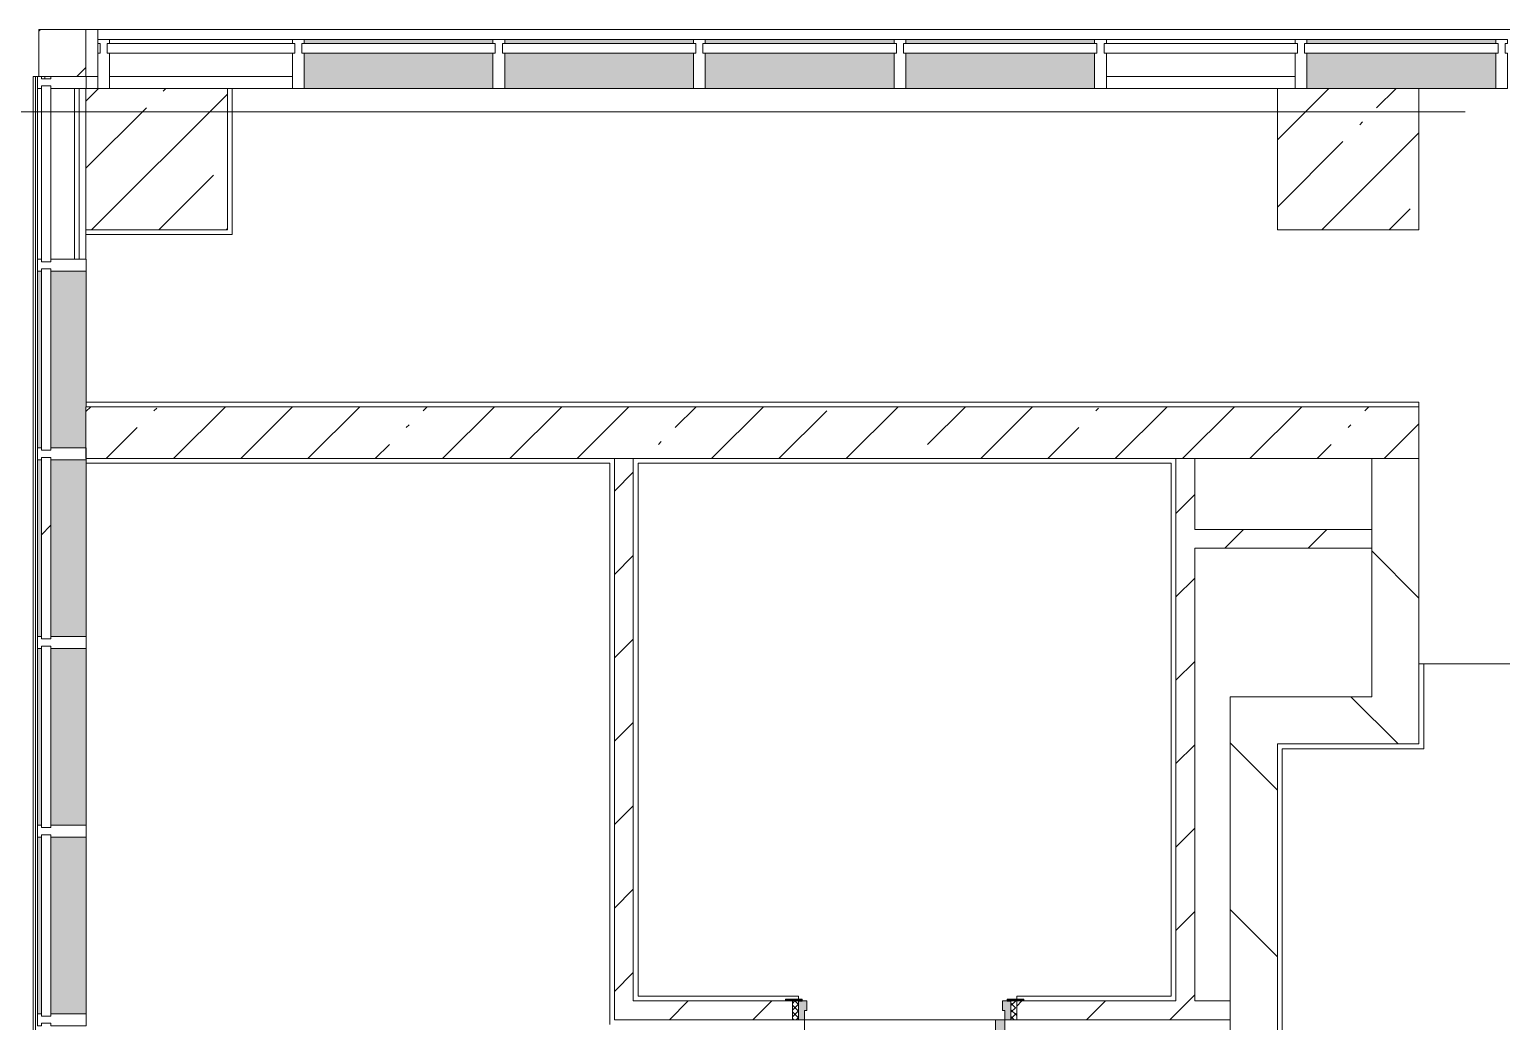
# Model space of a CAD drawing. Header units: millimetres. Extents: x 1322 to 199238, y -8553 to 29000.
# Drawn here: x 76048 to 82288, y 23143 to 27350 of the extents above; entities that cross this region are included whole.
import ezdxf

# ---------------------------------------------------------------- set-up
doc = ezdxf.new("R2010")
doc.units = ezdxf.units.MM
doc.linetypes.add('200_ШТРИХ__ш1_п0_6_', pattern=[160, 100, -60])
doc.linetypes.add('Осевая', pattern=[3175, 635, -476.25, 1587.5, -476.25])
for name, color, linetype, lineweight in [('A-DETL-MBND-1', 7, '200_ШТРИХ__ш1_п0_6_', 9), ('A-GLAZ-CURT-2', 7, 'Continuous', 5), ('A-GLAZ-CWMG-2', 7, 'Continuous', 5), ('A-WALL', 7, 'Continuous', 9), ('A-WALL-4', 7, 'Continuous', 5), ('I-WALL-3', 7, 'Continuous', 5), ('S-COLS-1', 7, 'Continuous', 5), ('Оси', 7, 'Continuous', 9), ('Оси-2', 7, 'Осевая', 9)]:
    doc.layers.add(name, color=color, linetype=linetype, lineweight=lineweight)
for name, color, linetype, lineweight, true_color in [('A-DOOR-5', 7, 'Continuous', 5, 0xe2e2e2), ('A-DOOR-6', 7, 'Continuous', 5, 0xaaaaaa), ('A-DOOR-FRAM-3', 7, 'Continuous', 5, 0xe2e2e2), ('A-DOOR-FRAM-4', 7, 'Continuous', 5, 0xaaaaaa), ('A-FLOR-2', 7, 'Continuous', 5, 0xaaaaaa), ('A-GLAZ-CWMG-3', 7, 'Continuous', 5, 0x383e42)]:
    doc.layers.add(name, color=color, linetype=linetype, lineweight=lineweight, true_color=true_color)
pattern_1 = [(45, (72227.77, 0), (-176.7767, 176.7767), [])]
pattern_2 = [(135, (72227.77, 0), (-353.553, -353.553), [])]

# ---------------------------------------------------------------- blocks, each defined once
blk = doc.blocks.new('Системная панель - Стекло - 40мм-23999081-1_10_3_птичка')
at = {"layer": 'A-GLAZ-CURT-2'}
for p, q in [((372.5, 40), (-372.5, 40)), ((-372.5, 40), (-372.5, 0)), ((-372.5, 0), (372.5, 0)), ((372.5, 0), (372.5, 40))]:
    blk.add_line(p, q, dxfattribs=at)
blk = doc.blocks.new('Системная панель - Стекло - 40мм-23998914-1_10_3_птичка')
at = {"layer": 'A-GLAZ-CURT-2'}
for p, q in [((385, 40), (-385, 40)), ((-385, 40), (-385, 0)), ((-385, 0), (385, 0)), ((385, 0), (385, 40))]:
    blk.add_line(p, q, dxfattribs=at)
blk = doc.blocks.new('Прямоугольный импост - Импост структурный с накладкой - 160мм-22858573-1_10_3_птичка')
at = {"layer": 'A-GLAZ-CWMG-2'}
for p, q in [((3854.1, 26375.1), (3854.1, 27100.1)), ((4011.1, 26375.1), (4011.1, 27100.1))]:
    blk.add_line(p, q, dxfattribs=at)
blk = doc.blocks.new('Прямоугольный импост - Импост структурный с накладкой - 190мм-23186010-1_10_3_птичка')
at = {"layer": 'A-GLAZ-CWMG-3'}
for points in [[(3861.1, 23175.1), (3871.1, 23175.1), (3871.1, 23925.1), (3854.1, 23925.1), (3854.1, 23175.1)], [(4031.1, 23175.1), (4061.1, 23175.1), (4060, 23925.1), (3911.1, 23925.1), (3911.1, 23175.1), (4006.1, 23175.1)]]:
    blk.add_hatch(color=256, dxfattribs=at).paths.add_polyline_path(points)
at = {"layer": 'A-GLAZ-CWMG-2'}
for p, q in [((3854.1, 23175.1), (3854.1, 23925.1)), ((4061.1, 23175.1), (4061.1, 23925.1))]:
    blk.add_line(p, q, dxfattribs=at)
blk = doc.blocks.new('Прямоугольный импост - Импост структурный с накладкой - 190мм-22862231-1_10_3_птичка')
at = {"layer": 'A-GLAZ-CWMG-2'}
for p, q in [((0, 17), (-50, 17)), ((-50, 17), (-50, 0)), ((-50, 0), (-40, 0)), ((-40, 0), (-40, -40)), ((-10, -40), (-10, 0)), ((-10, 0), (-0.1, 0)), ((0, 11.1), (0, 17)), ((-40, -40), (-50, -40)), ((-50, -40), (-50, -190)), ((-0.1, -40), (-10, -40)), ((-50, -190), (0, -190))]:
    blk.add_line(p, q, dxfattribs=at)
blk = doc.blocks.new('Прямоугольный импост - Импост структурный с накладкой - 190мм-22862219-1_10_3_птичка')
at = {"layer": 'A-GLAZ-CWMG-2'}
for p, q in [((-25, 0), (-25, 17)), ((-25, 17), (25, 17)), ((-15, 0), (-25, 0)), ((-15, -40), (-15, 0)), ((25, 0), (15, 0)), ((15, 0), (15, -40)), ((25, 17), (25, 0)), ((-25, -190), (-25, -40)), ((-25, -40), (-15, -40)), ((15, -40), (25, -40)), ((25, -40), (25, -190)), ((25, -190), (-25, -190))]:
    blk.add_line(p, q, dxfattribs=at)
blk = doc.blocks.new('Системная панель - Стекло - 40мм-V145-1_10_3_птичка')
at = {"layer": 'A-GLAZ-CURT-2'}
h = blk.add_hatch(dxfattribs=at)
h.set_pattern_fill('FP_79', color=256, style=0, pattern_type=2)
h.set_pattern_definition([(135, (23850.1, -4371.1), (-1414.21, -1414.21), [1000, -3000]), (135, (24350.1, -5371.1), (-1414.21, -1414.21), [3000, -1000]), (135, (24850.1, -3371.1), (-1414.21, -1414.21), [1000, -3000])])
h.paths.add_polyline_path([(385, 38.9), (385, 40), (-385, 38.9), (-385, 0), (385, 0), (385, 15)])
for p, q in [((385, 40), (-385, 40)), ((-385, 40), (-385, 0)), ((-385, 0), (385, 0)), ((385, 0), (385, 40))]:
    blk.add_line(p, q, dxfattribs=at)
blk = doc.blocks.new('Системная панель - Стекло - 40мм-22856066-1_10_3_птичка')
at = {"layer": 'A-GLAZ-CURT-2'}
for p, q in [((397.5, 0), (-397.5, 0)), ((-397.5, 0), (-397.5, -40)), ((397.5, -40), (397.5, 0)), ((-397.5, -40), (397.5, -40))]:
    blk.add_line(p, q, dxfattribs=at)
blk = doc.blocks.new('Системная панель - Стекло - 40мм-22856067-1_10_3_птичка')
at = {"layer": 'A-GLAZ-CURT-2'}
h = blk.add_hatch(dxfattribs=at)
h.set_pattern_fill('FP_80', color=256, style=0, pattern_type=2)
h.set_pattern_definition([(45, (-9285, -26790), (-1414.21, 1414.21), [1000, -3000]), (45, (-10285, -27290), (-1414.21, 1414.21), [3000, -1000]), (45, (-8285, -27790), (-1414.21, 1414.21), [1000, -3000])])
h.paths.add_polyline_path([(400, -40), (410, -40), (410, 0), (-410, 0), (-410, -40), (-400, -40)])
for p, q in [((410, 0), (-410, 0)), ((-410, 0), (-410, -40)), ((-410, -40), (410, -40)), ((410, -40), (410, 0))]:
    blk.add_line(p, q, dxfattribs=at)
blk = doc.blocks.new('Прямоугольный импост - Импост структурный с накладкой - 160мм-22794257-1_10_3_птичка')
at = {"layer": 'A-GLAZ-CWMG-2'}
for p, q in [((4935, 27307), (4160, 27307)), ((4935, 27150), (4160, 27150))]:
    blk.add_line(p, q, dxfattribs=at)
blk = doc.blocks.new('Прямоугольный импост - Импост структурный с накладкой - 160мм-20149069-1_10_3_птичка')
at = {"layer": 'A-GLAZ-CWMG-2'}
for p, q in [((9185, 27307), (8385, 27307)), ((9185, 27150), (8385, 27150))]:
    blk.add_line(p, q, dxfattribs=at)
blk = doc.blocks.new('Прямоугольный импост - Импост структурный с накладкой - 190мм-20153675-1_10_3_птичка')
at = {"layer": 'A-GLAZ-CWMG-2'}
for p, q in [((-50, 190), (-50, 40)), ((0, 40), (0, 190)), ((-50, 40), (-40, 40)), ((-40, 0), (-50, 0)), ((-50, 0), (-50, -17)), ((-40, 40), (-40, 0)), ((-10, 0), (-10, 40)), ((-10, 40), (0, 40)), ((0, 0), (-10, 0)), ((0, -17), (0, 0)), ((-50, -17), (0, -17))]:
    blk.add_line(p, q, dxfattribs=at)
blk = doc.blocks.new('Прямоугольный импост - Импост структурный с накладкой - 190мм-20153693-1_10_3_птичка')
at = {"layer": 'A-GLAZ-CWMG-2'}
for p, q in [((-25, 40), (-25, 190)), ((-25, 190), (25, 190)), ((25, 190), (25, 40)), ((-15, 40), (-25, 40)), ((-25, -17), (-25, 0)), ((-25, 0), (-15, 0)), ((-15, 0), (-15, 40)), ((15, 40), (15, 0)), ((25, 40), (15, 40)), ((15, 0), (25, 0)), ((25, 0), (25, -17)), ((25, -17), (-25, -17))]:
    blk.add_line(p, q, dxfattribs=at)
blk = doc.blocks.new('Системная панель - Стекло - 40мм-V170-1_10_3_птичка')
at = {"layer": 'A-GLAZ-CURT-2'}
h = blk.add_hatch(dxfattribs=at)
h.set_pattern_fill('FP_102', color=256, style=0, pattern_type=2)
h.set_pattern_definition([(135, (24650.1, -4371.1), (-1414.21, -1414.21), [1000, -3000]), (135, (25150.1, -5371.1), (-1414.21, -1414.21), [3000, -1000]), (135, (25650.1, -3371.1), (-1414.21, -1414.21), [1000, -3000])])
h.paths.add_polyline_path([(385, 15), (385, 40), (-385, 38.9), (-385, 0), (385, 0)])
for p, q in [((385, 40), (-385, 40)), ((-385, 40), (-385, 0)), ((-385, 0), (385, 0)), ((385, 0), (385, 40))]:
    blk.add_line(p, q, dxfattribs=at)
blk = doc.blocks.new('Прямоугольный импост - Импост структурный с накладкой - 190мм-V171-1_10_3_птичка')
at = {"layer": 'A-GLAZ-CWMG-2'}
for p, q in [((-25, 0), (-25, 17)), ((-25, 17), (25, 17)), ((-15, 0), (-25, 0)), ((-15, -40), (-15, 0)), ((25, 0), (15, 0)), ((15, 0), (15, -40)), ((25, 17), (25, 0)), ((-25, -190), (-25, -40)), ((-25, -40), (-15, -40)), ((15, -40), (25, -40)), ((25, -40), (25, -190)), ((25, -190), (-25, -190))]:
    blk.add_line(p, q, dxfattribs=at)
blk = doc.blocks.new('Системная панель - Стекло - 40мм-V172-1_10_3_птичка')
at = {"layer": 'A-GLAZ-CURT-2'}
for p, q in [((410, 0), (-410, 0)), ((-410, 0), (-410, -40)), ((-410, -40), (410, -40)), ((410, -40), (410, 0))]:
    blk.add_line(p, q, dxfattribs=at)
blk = doc.blocks.new('Прямоугольный импост - Импост структурный с накладкой - 190мм-23186023-1_10_3_птичка')
at = {"layer": 'A-GLAZ-CWMG-3'}
for points in [[(10005, 27290), (10035, 27290), (10035, 27307), (9235, 27307), (9235, 27290)], [(9710, 27100), (10035, 27100), (10035, 27250), (9235, 27250), (9235, 27100)]]:
    blk.add_hatch(color=256, dxfattribs=at).paths.add_polyline_path(points)
at = {"layer": 'A-GLAZ-CWMG-2'}
for p, q in [((10035, 27307), (9235, 27307)), ((10035, 27100), (9710, 27100))]:
    blk.add_line(p, q, dxfattribs=at)
blk = doc.blocks.new('Прямоугольный импост - Импост структурный с накладкой - 190мм-V173-1_10_3_птичка')
at = {"layer": 'A-GLAZ-CWMG-2'}
for p, q in [((-25, 40), (-25, 190)), ((25, 190), (25, 40)), ((-15, 40), (-25, 40)), ((-25, -17), (-25, 0)), ((-25, 0), (-15, 0)), ((-15, 0), (-15, 40)), ((15, 40), (15, 0)), ((25, 40), (15, 40)), ((15, 0), (25, 0)), ((25, 0), (25, -17)), ((25, -17), (-25, -17))]:
    blk.add_line(p, q, dxfattribs=at)
blk = doc.blocks.new('Системная панель - Стекло - 40мм-V174-1_10_3_птичка')
at = {"layer": 'A-GLAZ-CURT-2'}
for p, q in [((410, 0), (-410, 0)), ((-410, 0), (-410, -40)), ((-410, -40), (410, -40)), ((410, -40), (410, 0))]:
    blk.add_line(p, q, dxfattribs=at)
blk = doc.blocks.new('Прямоугольный импост - Импост структурный с накладкой - 190мм-V175-1_10_3_птичка')
at = {"layer": 'A-GLAZ-CWMG-3'}
for points in [[(8145.2, 27290), (8335, 27290), (8335, 27307), (7535, 27307), (7535, 27290)], [(8145.2, 27100), (8335, 27100), (8335, 27250), (7535, 27250), (7535, 27100)]]:
    blk.add_hatch(color=256, dxfattribs=at).paths.add_polyline_path(points)
at = {"layer": 'A-GLAZ-CWMG-2'}
for p, q in [((8335, 27307), (7535, 27307)), ((8335, 27100), (7535, 27100))]:
    blk.add_line(p, q, dxfattribs=at)
blk = doc.blocks.new('Системная панель - Стекло - 40мм-V213-1_10_3_птичка')
at = {"layer": 'A-GLAZ-CURT-2'}
for p, q in [((410, 0), (-410, 0)), ((-410, 0), (-410, -40)), ((-410, -40), (410, -40)), ((410, -40), (410, 0))]:
    blk.add_line(p, q, dxfattribs=at)
blk = doc.blocks.new('Системная панель - Стекло - 40мм-V214-1_10_3_птичка')
at = {"layer": 'A-GLAZ-CURT-2'}
for p, q in [((410, 0), (-410, 0)), ((-410, 0), (-410, -40)), ((-410, -40), (410, -40)), ((410, -40), (410, 0))]:
    blk.add_line(p, q, dxfattribs=at)
blk = doc.blocks.new('110_Дверь_СКБ_1Ст_Внутренняя1 - Д-8т 950x2100h_СУ-31746493-1_10_3_птичка')
at = {"layer": 'A-DOOR-5'}
h = blk.add_hatch(color=256, dxfattribs=at)
h.paths.add_polyline_path([(-412.5, 40), (-437.5, 40), (-437.5, -40), (-402.5, -40), (-402.5, 0), (-412.5, 0)])
h.paths.add_polyline_path([(437.5, 40), (437.5, 0), (427.5, 0), (427.5, -40), (462.5, -40), (462.5, 40)])
at = {"layer": 'A-DOOR-6'}
h = blk.add_hatch(dxfattribs=at)
h.set_pattern_fill('FP_128', color=256, style=0, pattern_type=2)
h.set_pattern_definition([(135, (1826.41, 104.685), (-14.14214, -14.14214), []), (225, (1826.41, 104.685), (14.14214, -14.14214), [])])
h.paths.add_polyline_path([(462.5, 40), (462.5, -40), (487.5, -40), (487.5, 40)])
at = {"layer": 'A-DOOR-FRAM-3'}
for points in [[(-372.5, 890), (-412.5, 890), (-412.5, 40), (-372.5, 40), (-372.5, 697.9)], [(-462.5, -40), (-492.5, -40), (-492.5, -48), (-422.5, -48), (-422.5, -40), (-456.7, -40)], [(456.5, -40), (447.5, -40), (447.5, -48), (517.5, -48), (517.5, -40), (462.5, -40)]]:
    blk.add_hatch(color=256, dxfattribs=at).paths.add_polyline_path(points)
at = {"layer": 'A-DOOR-FRAM-4'}
h = blk.add_hatch(dxfattribs=at)
h.set_pattern_fill('FP_129', color=256, style=0, pattern_type=2)
h.set_pattern_definition([(45, (-296.384, 104.685), (-14.1421, 14.1421), []), (135, (-296.384, 104.685), (-14.1421, -14.1421), [])])
h.paths.add_polyline_path([(-462.5, 40), (-456.7, -40), (-437.5, -40), (-437.5, 40)])
at = {"layer": 'A-DOOR-6'}
for p, q in [((-412.5, 890), (-412.5, 40)), ((-372.5, 890), (-412.5, 890)), ((-372.5, 40), (-372.5, 890)), ((-412.5, 40), (-372.5, 40))]:
    blk.add_line(p, q, dxfattribs=at)
blk.add_arc((-412.5, 40), 850, 360, 90, dxfattribs=at)
at = {"layer": 'A-DOOR-FRAM-4'}
for p, q in [((-437.5, 40), (-462.5, 40)), ((-462.5, 40), (-462.5, -40)), ((-412.5, 40), (-437.5, 40)), ((-437.5, 40), (-437.5, -40)), ((-437.5, -40), (-437.5, 40)), ((-412.5, 0), (-412.5, 40)), ((-402.5, 0), (-412.5, 0)), ((-402.5, -40), (-402.5, 0)), ((437.5, 0), (427.5, 0)), ((427.5, 0), (427.5, -40)), ((437.5, 40), (437.5, 0)), ((462.5, 40), (437.5, 40)), ((462.5, -40), (462.5, 40)), ((487.5, 40), (462.5, 40)), ((462.5, 40), (462.5, -40)), ((487.5, -40), (487.5, 40)), ((-422.5, -40), (-492.5, -40)), ((-492.5, -40), (-492.5, -48)), ((-492.5, -48), (-422.5, -48)), ((-462.5, -40), (-437.5, -40)), ((-422.5, -39), (-437.5, -39)), ((-437.5, -39), (-437.5, -40)), ((-437.5, -40), (-402.5, -40)), ((-437.5, -40), (-422.5, -40)), ((-422.5, -40), (-422.5, -39)), ((-422.5, -48), (-422.5, -40)), ((427.5, -40), (462.5, -40)), ((462.5, -39), (447.5, -39)), ((447.5, -39), (447.5, -40)), ((447.5, -40), (462.5, -40)), ((517.5, -40), (447.5, -40)), ((447.5, -40), (447.5, -48)), ((447.5, -48), (517.5, -48)), ((462.5, -40), (462.5, -39)), ((462.5, -40), (487.5, -40)), ((517.5, -48), (517.5, -40))]:
    blk.add_line(p, q, dxfattribs=at)
blk = doc.blocks.new('BSC_Колонна _Прямоугольная - 200х200-22401950-1_10_3_птичка')
at = {"layer": 'S-COLS-1'}
h = blk.add_hatch(dxfattribs=at)
h.set_pattern_fill('FP_136', color=256, style=0, pattern_type=2)
h.set_pattern_definition([(45, (-3960, -27250), (-176.7767, 176.7767), [])])
h.paths.add_polyline_path([(46.1, -100), (100, -100), (100, 100), (-100, 100), (-98.9, -100), (-48.9, -100)])
for p, q in [((100, 100), (-100, 100)), ((-100, 100), (-100, -100)), ((100, -100), (100, 100)), ((-100, -100), (100, -100))]:
    blk.add_line(p, q, dxfattribs=at)
blk = doc.blocks.new('Системная панель - Стекло - 40мм-V223-1_10_3_птичка')
at = {"layer": 'A-GLAZ-CURT-2'}
h = blk.add_hatch(dxfattribs=at)
h.set_pattern_fill('FP_137', color=256, style=0, pattern_type=2)
h.set_pattern_definition([(45, (-6735, -26790), (-1414.21, 1414.21), [1000, -3000]), (45, (-7735, -27290), (-1414.21, 1414.21), [3000, -1000]), (45, (-5735, -27790), (-1414.21, 1414.21), [1000, -3000])])
h.paths.add_polyline_path([(50.3, -40), (410, -40), (410, 0), (-410, 0), (-410, -40), (-400, -40)])
for p, q in [((410, 0), (-410, 0)), ((-410, 0), (-410, -40)), ((-410, -40), (410, -40)), ((410, -40), (410, 0))]:
    blk.add_line(p, q, dxfattribs=at)
blk = doc.blocks.new('Системная панель - Стекло - 40мм-V224-1_10_3_птичка')
at = {"layer": 'A-GLAZ-CURT-2'}
for p, q in [((385, 40), (-385, 40)), ((-385, 40), (-385, 0)), ((-385, 0), (385, 0)), ((385, 0), (385, 40))]:
    blk.add_line(p, q, dxfattribs=at)
blk = doc.blocks.new('Прямоугольный импост - Импост структурный с накладкой - 190мм-V225-1_10_3_птичка')
at = {"layer": 'A-GLAZ-CWMG-3'}
for points in [[(3861.1, 25575.1), (3871.1, 25575.1), (3871.1, 26325.1), (3854.1, 26325.1), (3854.1, 25575.1)], [(4045.8, 25575.1), (4060, 25575.1), (4060, 26325.1), (3911.1, 26325.1), (3911.1, 25575.1), (4031.1, 25575.1)]]:
    blk.add_hatch(color=256, dxfattribs=at).paths.add_polyline_path(points)
at = {"layer": 'A-GLAZ-CWMG-2'}
for p, q in [((3854.1, 25575.1), (3854.1, 26325.1)), ((4061.1, 25749.9), (4061.1, 26325.1))]:
    blk.add_line(p, q, dxfattribs=at)
blk = doc.blocks.new('BSC_Колонна _Прямоугольная - 600х600-V230-1_10_3_птичка')
at = {"layer": 'S-COLS-1'}
h = blk.add_hatch(dxfattribs=at)
h.set_pattern_fill('FP_144', color=256, style=0, pattern_type=2)
h.set_pattern_definition([(45, (-9410, -26800), (-285.123, 285.123), []), (45, (-9124.88, -26800), (-285.123, 285.123), [504.031, -100.806, 16.764, -84.042])])
h.paths.add_polyline_path([(-300, -300), (300, -300), (300, 300), (-300, 300), (-300, -103.3)])
for p, q in [((300, 300), (-300, 300)), ((-300, 300), (-300, -300)), ((300, -300), (300, 300)), ((-300, -300), (300, -300))]:
    blk.add_line(p, q, dxfattribs=at)
blk = doc.blocks.new('BSC_Колонна _Прямоугольная - 600х600-V231-1_10_3_птичка')
at = {"layer": 'S-COLS-1'}
h = blk.add_hatch(dxfattribs=at)
h.set_pattern_fill('FP_145', color=256, style=0, pattern_type=2)
h.set_pattern_definition([(45, (-4360, -26800), (-285.123, 285.123), []), (45, (-4074.88, -26800), (-285.123, 285.123), [504.031, -100.806, 16.764, -84.042])])
h.paths.add_polyline_path([(65.5, -300), (300, -300), (300, 300), (-300, 300), (-300, -300)])
for p, q in [((300, 300), (-300, 300)), ((-300, 300), (-300, -300)), ((300, -300), (300, 300)), ((-300, -300), (300, -300))]:
    blk.add_line(p, q, dxfattribs=at)
blk = doc.blocks.new('Прямоугольный импост - Импост структурный с накладкой - 170мм-23186685-1_10_3_птичка')
at = {"layer": 'A-GLAZ-CWMG-2'}
for p, q in [((3836.1, 27150.1), (3846.1, 27150.1)), ((3836.1, 20672.1), (3836.1, 27150.1)), ((3846.1, 27150.1), (3854.1, 27150.1)), ((3846.1, 20672.1), (3846.1, 27150.1)), ((3886.1, 27140.1), (3886.1, 27150))]:
    blk.add_line(p, q, dxfattribs=at)
blk = doc.blocks.new('Прямоугольный импост - Импост структурный с накладкой - 170мм-23186686-1_10_3_птичка')
at = {"layer": 'A-GLAZ-CWMG-2'}
blk.add_line((4031.1, 27100.1), (4031.1, 26375.1), dxfattribs=at)

msp = doc.modelspace()

# ---------------------------------------------------------------- hatches: boundary and pattern name
at = {"layer": 'A-WALL-4'}
h = msp.add_hatch(dxfattribs=at)
h.set_pattern_fill('FP_67', color=256, style=0, pattern_type=2)
h.set_pattern_definition([(135, (72227.77, 0), (-176.7767, -176.7767), [])])
h.paths.add_polyline_path([(85917.8, 27150), (85937.8, 27150), (85937.8, 27350), (85688, 27350), (85688, 27150)])
h.paths.add_polyline_path([(76287.8, 27150), (76337.8, 27150), (76337.8, 27350), (76287.8, 27350), (76287.8, 27247.7)])
at = {"layer": 'I-WALL-3'}
h = msp.add_hatch(dxfattribs=at)
h.set_pattern_fill('FP_36', color=256, style=0, pattern_type=2)
h.set_pattern_definition([(45, (72227.77, 0), (-285.123, 285.123), []), (45, (72512.9, 0), (-285.123, 285.123), [504.031, -100.806, 16.764, -84.042])])
h.paths.add_polyline_path([(78507.8, 25530), (81937.8, 25530), (81937.8, 25750), (76287.8, 25750), (76287.8, 25530), (76907.8, 25530)])
h = msp.add_hatch(dxfattribs=at)
h.set_pattern_fill('FP_78', color=256, style=0, pattern_type=2)
h.set_pattern_definition(pattern_1)
h.paths.add_polyline_path([(78542.9, 23150), (78607.8, 23150), (78607.8, 25530), (78527.8, 25530), (78527.8, 23150)])
h = msp.add_hatch(dxfattribs=at)
h.set_pattern_fill('FP_78', color=256, style=0, pattern_type=2)
h.set_pattern_definition(pattern_1)
h.paths.add_polyline_path([(80987.8, 23230), (80987.8, 25530), (80907.8, 25530), (80907.8, 23230)])
h = msp.add_hatch(dxfattribs=at)
h.set_pattern_fill('FP_66', color=256, style=0, pattern_type=2)
h.set_pattern_definition(pattern_2)
h.paths.add_polyline_path([(81937.8, 24520), (81937.8, 25530), (81737.8, 25530), (81737.8, 24520)])
h = msp.add_hatch(dxfattribs=at)
h.set_pattern_fill('FP_78', color=256, style=0, pattern_type=2)
h.set_pattern_definition(pattern_1)
h.paths.add_polyline_path([(81737.8, 25150), (81737.8, 25230), (80987.8, 25230), (80987.8, 25150), (81684.4, 25150)])
h = msp.add_hatch(dxfattribs=at)
h.set_pattern_fill('FP_66', color=256, style=0, pattern_type=2)
h.set_pattern_definition(pattern_2)
h.paths.add_polyline_path([(81137.8, 23150), (81337.8, 23150), (81337.8, 24520), (81137.8, 24520), (81137.8, 23230)])
h = msp.add_hatch(dxfattribs=at)
h.set_pattern_fill('FP_66', color=256, style=0, pattern_type=2)
h.set_pattern_definition(pattern_2)
h.paths.add_polyline_path([(81737.8, 24320), (81937.8, 24320), (81937.8, 24520), (81337.8, 24520), (81337.8, 24320), (81357.8, 24320)])
h = msp.add_hatch(dxfattribs=at)
h.set_pattern_fill('FP_78', color=256, style=0, pattern_type=2)
h.set_pattern_definition(pattern_1)
h.paths.add_polyline_path([(80372.9, 23150), (81137.8, 23150), (81137.8, 23230), (80232.8, 23230), (80232.8, 23150)])
h.paths.add_polyline_path([(78607.8, 23150), (79282.8, 23150), (79282.8, 23230), (78607.8, 23230), (78607.8, 23186.9)])
h = msp.add_hatch(dxfattribs=at)
h.set_pattern_fill('FP_66', color=256, style=0, pattern_type=2)
h.set_pattern_definition(pattern_2)
h.paths.add_polyline_path([(81137.8, 20970), (81337.8, 20970), (81337.8, 23150), (81137.8, 23150), (81137.8, 20980.8)])

# ---------------------------------------------------------------- linework, layer by layer
at = {"layer": 'A-DETL-MBND-1'}
for p, q in [((76287.8, 27100), (76258.9, 27100)), ((76287.8, 26500), (76287.8, 26374.8))]:
    msp.add_line(p, q, dxfattribs=at)
at = {"layer": 'A-FLOR-2'}
for p, q in [((77162.8, 27100), (76887.8, 27100)), ((76907.8, 27100), (76907.8, 26480)), ((81337.8, 27100), (80612.8, 27100)), ((76907.8, 26480), (76287.8, 26480)), ((76287.8, 26480), (76287.8, 26374.8)), ((76288.9, 25770), (81937.8, 25770)), ((81937.8, 25770), (81937.8, 25750)), ((78507.8, 25510), (76288.9, 25510)), ((78507.8, 23130), (78507.8, 25510)), ((80887.8, 25510), (78627.8, 25510)), ((78627.8, 25510), (78627.8, 23250)), ((80887.8, 23250), (80887.8, 25510)), ((81937.8, 24660), (86576.6, 24660)), ((81958.8, 24660), (81958.8, 24299)), ((81958.8, 24299), (81357.8, 24299)), ((81357.8, 24299), (81357.8, 22220)), ((78627.8, 23250), (79307.8, 23250)), ((79307.8, 23250), (79307.8, 23238)), ((80232.8, 23238), (80232.8, 23250)), ((80232.8, 23250), (80887.8, 23250)), ((79332.8, 23150), (80142.8, 23150))]:
    msp.add_line(p, q, dxfattribs=at)
at = {"layer": 'A-WALL'}
for p, q in [((78607.8, 25530), (78527.8, 25530)), ((80987.8, 25530), (80907.8, 25530)), ((81937.8, 25530), (81737.8, 25530)), ((81737.8, 25150), (81737.8, 25230)), ((81137.8, 23150), (81137.8, 23230))]:
    msp.add_line(p, q, dxfattribs=at)
at = {"layer": 'A-WALL-4'}
for p, q in [((76287.8, 27350), (90038, 27350)), ((76337.8, 27150), (76337.8, 27350)), ((76287.8, 27150), (76337.8, 27150))]:
    msp.add_line(p, q, dxfattribs=at)
at = {"layer": 'I-WALL-3'}
for p, q in [((81937.8, 25750), (76287.8, 25750)), ((76287.8, 25750), (76287.8, 25530)), ((81937.8, 24320), (81937.8, 25750)), ((76287.8, 25530), (78527.8, 25530)), ((78527.8, 25530), (78527.8, 23150)), ((78607.8, 23230), (78607.8, 25530)), ((78607.8, 25530), (80907.8, 25530)), ((80907.8, 25530), (80907.8, 23230)), ((80987.8, 25530), (81737.8, 25530)), ((80987.8, 25230), (80987.8, 25530)), ((81737.8, 25530), (81737.8, 25230)), ((81737.8, 25230), (80987.8, 25230)), ((80987.8, 23230), (80987.8, 25150)), ((80987.8, 25150), (81737.8, 25150)), ((81737.8, 25150), (81737.8, 24520)), ((81137.8, 24520), (81137.8, 23230)), ((81737.8, 24520), (81137.8, 24520)), ((81337.8, 22200), (81337.8, 24320)), ((81337.8, 24320), (81937.8, 24320)), ((79252.8, 23230), (78607.8, 23230)), ((80907.8, 23230), (80262.8, 23230)), ((81137.8, 23230), (80987.8, 23230)), ((78527.8, 23150), (79282.8, 23150)), ((80232.8, 23150), (81137.8, 23150)), ((81137.8, 23150), (81137.8, 20770))]:
    msp.add_line(p, q, dxfattribs=at)
at = {"layer": 'Оси'}
msp.add_line((68999, 27000), (81499, 27000), dxfattribs=at)
at = {"layer": 'Оси-2'}
msp.add_line((81499, 27000), (93518.2, 27000), dxfattribs=at)

# ---------------------------------------------------------------- block references
at = {"layer": 'A-DOOR-6', "rotation": 180}
msp.add_blockref('110_Дверь_СКБ_1Ст_Внутренняя1 - Д-8т 950x2100h_СУ-31746493-1_10_3_птичка', (79770.3, 23190), dxfattribs=at)
at = {"layer": 'A-GLAZ-CURT-2'}
for name, p in [('Системная панель - Стекло - 40мм-22856066-1_10_3_птичка', (76775.3, 27290)), ('Системная панель - Стекло - 40мм-V214-1_10_3_птичка', (77612.8, 27290)), ('Системная панель - Стекло - 40мм-V223-1_10_3_птичка', (78462.8, 27290)), ('Системная панель - Стекло - 40мм-V213-1_10_3_птичка', (79312.8, 27290)), ('Системная панель - Стекло - 40мм-V174-1_10_3_птичка', (80162.8, 27290)), ('Системная панель - Стекло - 40мм-22856067-1_10_3_птичка', (81012.8, 27290)), ('Системная панель - Стекло - 40мм-V172-1_10_3_птичка', (81862.8, 27290))]:
    msp.add_blockref(name, p, dxfattribs=at)
at = {"layer": 'A-GLAZ-CURT-2', "rotation": 269.9999999999999}
for name, p in [('Системная панель - Стекло - 40мм-23999081-1_10_3_птичка', (76098.9, 26737.6)), ('Системная панель - Стекло - 40мм-V224-1_10_3_птичка', (76098.9, 25950.1)), ('Системная панель - Стекло - 40мм-V170-1_10_3_птичка', (76098.9, 25150.1)), ('Системная панель - Стекло - 40мм-V145-1_10_3_птичка', (76098.9, 24350.1)), ('Системная панель - Стекло - 40мм-23998914-1_10_3_птичка', (76098.9, 23550.1))]:
    msp.add_blockref(name, p, dxfattribs=at)
at = {"layer": 'A-GLAZ-CWMG-2'}
for name, p, rotation in [('Прямоугольный импост - Импост структурный с накладкой - 190мм-20153675-1_10_3_птичка', (76337.8, 27290), 180), ('Прямоугольный импост - Импост структурный с накладкой - 190мм-22862231-1_10_3_птичка', (76098.9, 27150.1), 89.99999999999991)]:
    msp.add_blockref(name, p, dxfattribs=dict(at, rotation=rotation))
for name, p in [('Прямоугольный импост - Импост структурный с накладкой - 160мм-22794257-1_10_3_птичка', (72227.8, 0)), ('Прямоугольный импост - Импост структурный с накладкой - 190мм-V175-1_10_3_птичка', (69677.8, 0)), ('Прямоугольный импост - Импост структурный с накладкой - 190мм-V175-1_10_3_птичка', (70527.8, 0)), ('Прямоугольный импост - Импост структурный с накладкой - 190мм-V175-1_10_3_птичка', (71377.8, 0)), ('Прямоугольный импост - Импост структурный с накладкой - 190мм-V175-1_10_3_птичка', (72227.8, 0)), ('Прямоугольный импост - Импост структурный с накладкой - 160мм-20149069-1_10_3_птичка', (72227.8, 0)), ('Прямоугольный импост - Импост структурный с накладкой - 190мм-23186023-1_10_3_птичка', (72227.8, 0)), ('Прямоугольный импост - Импост структурный с накладкой - 170мм-23186685-1_10_3_птичка', (72227.8, 0)), ('Прямоугольный импост - Импост структурный с накладкой - 160мм-22858573-1_10_3_птичка', (72227.8, 0)), ('Прямоугольный импост - Импост структурный с накладкой - 170мм-23186686-1_10_3_птичка', (72227.8, 0)), ('Прямоугольный импост - Импост структурный с накладкой - 190мм-V225-1_10_3_птичка', (72227.8, 0)), ('Прямоугольный импост - Импост структурный с накладкой - 190мм-23186010-1_10_3_птичка', (72227.8, 1600)), ('Прямоугольный импост - Импост структурный с накладкой - 190мм-23186010-1_10_3_птичка', (72227.8, 800)), ('Прямоугольный импост - Импост структурный с накладкой - 190мм-23186010-1_10_3_птичка', (72227.8, 0))]:
    msp.add_blockref(name, p, dxfattribs=at)
at = {"layer": 'A-GLAZ-CWMG-2', "extrusion": (0, 0, -1)}
for name, p, rotation in [('Прямоугольный импост - Импост структурный с накладкой - 190мм-20153693-1_10_3_птичка', (-77187.8, 27290), 180), ('Прямоугольный импост - Импост структурный с накладкой - 190мм-20153693-1_10_3_птичка', (-78037.8, 27290), 180), ('Прямоугольный импост - Импост структурный с накладкой - 190мм-20153693-1_10_3_птичка', (-78887.8, 27290), 180), ('Прямоугольный импост - Импост структурный с накладкой - 190мм-20153693-1_10_3_птичка', (-79737.8, 27290), 180), ('Прямоугольный импост - Импост структурный с накладкой - 190мм-20153693-1_10_3_птичка', (-80587.8, 27290), 180), ('Прямоугольный импост - Импост структурный с накладкой - 190мм-V173-1_10_3_птичка', (-81437.8, 27290), 180), ('Прямоугольный импост - Импост структурный с накладкой - 190мм-20153693-1_10_3_птичка', (-82287.8, 27290), 180), ('Прямоугольный импост - Импост структурный с накладкой - 190мм-22862219-1_10_3_птичка', (-76098.9, 26350.1), 270.0000000000001), ('Прямоугольный импост - Импост структурный с накладкой - 190мм-V171-1_10_3_птичка', (-76098.9, 25550.1), 270.0000000000001), ('Прямоугольный импост - Импост структурный с накладкой - 190мм-22862219-1_10_3_птичка', (-76098.9, 24750.1), 270.0000000000001), ('Прямоугольный импост - Импост структурный с накладкой - 190мм-22862219-1_10_3_птичка', (-76098.9, 23950.1), 270.0000000000001), ('Прямоугольный импост - Импост структурный с накладкой - 190мм-22862219-1_10_3_птичка', (-76098.9, 23150.1), 270.0000000000001)]:
    msp.add_blockref(name, p, dxfattribs=dict(at, rotation=rotation))
at = {"layer": 'S-COLS-1'}
for name, p in [('BSC_Колонна _Прямоугольная - 200х200-22401950-1_10_3_птичка', (76187.8, 27250)), ('BSC_Колонна _Прямоугольная - 600х600-V231-1_10_3_птичка', (76587.8, 26800)), ('BSC_Колонна _Прямоугольная - 600х600-V230-1_10_3_птичка', (81637.8, 26800))]:
    msp.add_blockref(name, p, dxfattribs=at)

doc.saveas('drawing.dxf')
